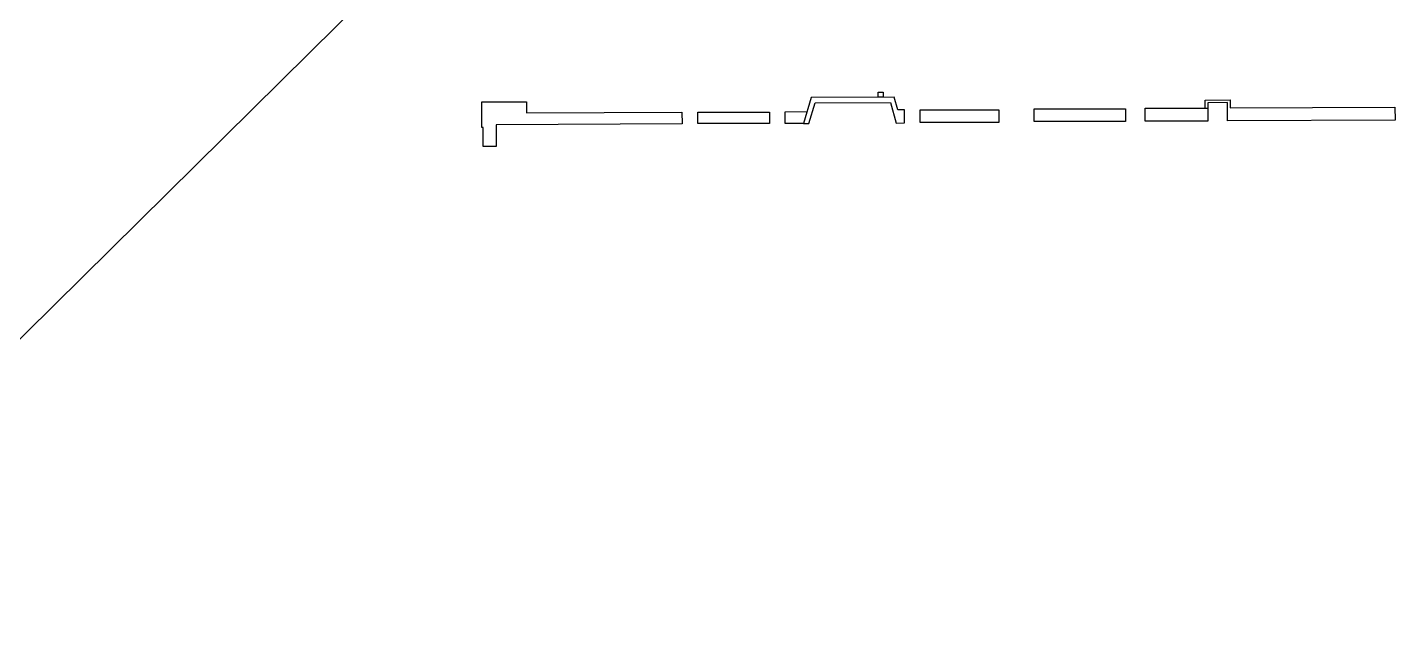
# Model space of a CAD drawing. Extents: x -1057 to 3416, y -340 to 4111.
# Drawn here: x 2257.4 to 2361.9, y -102.1 to -56.4 of the extents above; entities that cross this region are included whole.
import ezdxf

# ---------------------------------------------------------------- set-up
doc = ezdxf.new("R2010")
doc.units = 0
doc.header["$LTSCALE"] = 50
doc.linetypes.add('CONTINU', pattern=[0])
doc.layers.add('medir projeto', color=6, linetype='Continuous')

msp = doc.modelspace()

# ---------------------------------------------------------------- linework, layer by layer
at = {"layer": 'medir projeto', "color": 5, "linetype": 'CONTINU', "lineweight": -2}
msp.add_line((2234.603, -102.131), (2440.695, 101.627), dxfattribs=at)
for points in [[(2322.381, -61.293), (2322.782, -61.293), (2322.782, -61.695), (2322.381, -61.695)], [(2293.22, -65.445), (2292.22, -65.445), (2292.22, -64.005), (2292.121, -64.006), (2292.112, -62.053), (2295.517, -62.05), (2295.521, -62.895), (2307.402, -62.835), (2307.41, -63.735), (2293.22, -63.807), (2293.22, -65.445)], [(2316.688, -63.694), (2317.096, -63.692), (2317.571, -62.121), (2323.321, -62.092), (2323.772, -63.662), (2324.405, -63.659), (2324.404, -62.659), (2323.9, -62.659), (2323.622, -61.691), (2317.272, -61.723)], [(2325.605, -62.658), (2331.605, -62.658), (2331.605, -63.631), (2325.605, -63.631)], [(2334.305, -62.57), (2341.277, -62.57), (2341.277, -63.537), (2334.305, -63.537)], [(2308.602, -62.831), (2314.078, -62.831), (2314.078, -63.704), (2308.602, -63.704)]]:
    msp.add_lwpolyline(points, close=True, dxfattribs=at)
for points in [[(2347.574, -62.394), (2347.574, -63.507), (2342.772, -63.507), (2342.772, -62.53), (2347.574, -62.53)], [(2347.369, -62.53), (2347.366, -61.908), (2349.267, -61.901), (2349.27, -62.5), (2361.866, -62.44), (2361.87, -63.44), (2349.073, -63.5), (2349.066, -62.1), (2347.568, -62.106), (2347.574, -62.394)], [(2316.688, -63.694), (2315.274, -63.694), (2315.274, -62.8), (2316.955, -62.791)]]:
    msp.add_lwpolyline(points, dxfattribs=at)

doc.saveas('drawing.dxf')
